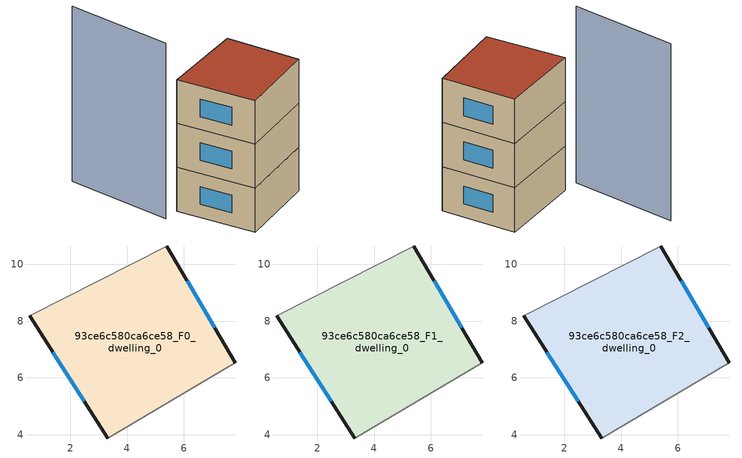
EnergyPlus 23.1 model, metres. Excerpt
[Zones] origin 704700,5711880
93ce6c580ca6ce58_F0_dwelling_0
 floor ground (EU_floor_Construction): 5.4,10.65 7.82,6.54 3.32,3.88 0.56,8.19 z0
 wall outside (EU_wall_Construction): 7.82,6.54 5.4,10.65 / 0.56,8.19 3.32,3.88 z0:3
 wall adiabatic (EU_wall_Construction): 3.32,3.88 7.82,6.54 / 5.4,10.65 0.56,8.19 z0:3
 window (EU_Window_Construction): 7.1,7.77 6.13,9.42 / 1.39,6.9 2.49,5.17 z0.9:2.1
93ce6c580ca6ce58_F1_dwelling_0
 floor to 93ce6c580ca6ce58_F0_dwelling_0 (EU_floor_Construction): 5.4,10.65 7.82,6.54 3.32,3.88 0.56,8.19 z3
 wall outside (EU_wall_Construction): 7.82,6.54 5.4,10.65 / 0.56,8.19 3.32,3.88 z3:6
 wall adiabatic (EU_wall_Construction): 3.32,3.88 7.82,6.54 / 5.4,10.65 0.56,8.19 z3:6
 window (EU_Window_Construction): 7.1,7.77 6.13,9.42 / 1.39,6.9 2.49,5.17 z3.9:5.1
93ce6c580ca6ce58_F2_dwelling_0
 floor to 93ce6c580ca6ce58_F1_dwelling_0 (EU_floor_Construction): 5.4,10.65 7.82,6.54 3.32,3.88 0.56,8.19 z6
 wall outside (EU_wall_Construction): 7.82,6.54 5.4,10.65 / 0.56,8.19 3.32,3.88 z6:9
 wall adiabatic (EU_wall_Construction): 3.32,3.88 7.82,6.54 / 5.4,10.65 0.56,8.19 z6:9
 window (EU_Window_Construction): 7.1,7.77 6.13,9.42 / 1.39,6.9 2.49,5.17 z6.9:8.1
 roof outside (EU_roof_Construction): 7.82,6.54 5.4,10.65 0.56,8.19 3.32,3.88 z9
shading: -0.4,7.8 -3,14.13 z0:12
[Building]
EU S2 Campaign: North Axis=0; Terrain=City; Solar Distribution=FullExterior
[Site:Location]
London: Latitude=51.5; Longitude=-0.5; Time Zone=0; Elevation=25
[SizingPeriod:WeatherFileDays]
AnnualSizingPeriod: Begin Month=1; Begin Day of Month=1; End Month=12; End Day of Month=31; Day of Week for Start Day=Monday; Use Weather File Daylight Saving Period=No; Use Weather File Rain and Snow Indicators=No
[MATERIAL]
EU_InternalMass_Material: Roughness=MediumRough; Thickness=0.1; Conductivity=1; Density=1800; Specific Heat=900; Thermal Absorptance=0.9; Solar Absorptance=0.7; Visible Absorptance=0.7
[MATERIAL:NOMASS] Roughness=MediumRough; Thermal Absorptance=0.9; Solar Absorptance=0.7; Visible Absorptance=0.7
Name | Thermal Resistance
EU_wall_NoMass | 1.04674
EU_roof_NoMass | 4.32442
EU_floor_NoMass | 2.04616
[WINDOWMATERIAL:SIMPLEGLAZINGSYSTEM]
EU_Window_SimpleGlazing: UFactor=4.25843; Solar Heat Gain Coefficient=0.85; Visible Transmittance=0.85
[CONSTRUCTION]
EU_wall_Construction: EU_wall_NoMass
EU_roof_Construction: EU_roof_NoMass
EU_floor_Construction: EU_floor_NoMass
EU_Window_Construction: EU_Window_SimpleGlazing
EU_InternalMass_Construction: EU_InternalMass_Material
[ZONE] Type=1; Multiplier=1; Ceiling Height=autocalculate; Floor Area=autocalculate; Part of Total Floor Area=Yes
Name | Volume
93ce6c580ca6ce58_F0_dwelling_0 | 78.8247
93ce6c580ca6ce58_F1_dwelling_0; 93ce6c580ca6ce58_F2_dwelling_0 | 78.8254
[INTERNALMASS] Construction=EU_InternalMass_Construction; Surface Area=26.2752
Name | Zone or ZoneList
93ce6c580ca6ce58_F0_dwelling_0_EU_InternalMass | 93ce6c580ca6ce58_F0_dwelling_0
93ce6c580ca6ce58_F1_dwelling_0_EU_InternalMass | 93ce6c580ca6ce58_F1_dwelling_0
93ce6c580ca6ce58_F2_dwelling_0_EU_InternalMass | 93ce6c580ca6ce58_F2_dwelling_0
[OTHEREQUIPMENT] Fuel Type=Electricity; Design Level Calculation Method=Watts/Area; Power per Zone Floor Area=1; Fraction Latent=0; Fraction Radiant=0; Fraction Lost=0; Carbon Dioxide Generation Rate=0; EndUse Subcategory=EU_Step8_InternalGains
Name | Zone or ZoneList or Space or SpaceList | Schedule
EU_Step8_InternalGain_93ce6c580ca6ce58_F0_dwelling_0_f000 | 93ce6c580ca6ce58_F0_dwelling_0 | EU_Step8_GainSchedule_93ce6c580ca6ce58_F0_dwelling_0_f000
EU_Step8_InternalGain_93ce6c580ca6ce58_F1_dwelling_0_f000 | 93ce6c580ca6ce58_F1_dwelling_0 | EU_Step8_GainSchedule_93ce6c580ca6ce58_F1_dwelling_0_f000
EU_Step8_InternalGain_93ce6c580ca6ce58_F2_dwelling_0_f000 | 93ce6c580ca6ce58_F2_dwelling_0 | EU_Step8_GainSchedule_93ce6c580ca6ce58_F2_dwelling_0_f000
[ZONEVENTILATION:DESIGNFLOWRATE] Schedule=EU_AlwaysOn; Design Flow Rate Calculation Method=AirChanges/Hour; Air Changes per Hour=0.488719; Ventilation Type=Natural; Fan Pressure Rise=0; Fan Total Efficiency=1; Constant Term Coefficient=1; Temperature Term Coefficient=0; Velocity Term Coefficient=0; Velocity Squared Term Coefficient=0; Minimum Indoor Temperature=-100; Maximum Indoor Temperature=100; Delta Temperature=-100; Minimum Outdoor Temperature=-100; Maximum Outdoor Temperature=100; Maximum Wind Speed=40
Name | Zone or ZoneList or Space or SpaceList
EU_ConstantAir_93ce6c580ca6ce58_F0_dwelling_0 | 93ce6c580ca6ce58_F0_dwelling_0
EU_ConstantAir_93ce6c580ca6ce58_F1_dwelling_0 | 93ce6c580ca6ce58_F1_dwelling_0
EU_ConstantAir_93ce6c580ca6ce58_F2_dwelling_0 | 93ce6c580ca6ce58_F2_dwelling_0
[HVACTEMPLATE:THERMOSTAT] Constant Heating Setpoint=20; Constant Cooling Setpoint=50
EU_HeatOnly_93ce6c580ca6ce58_F0_dwelling_0; EU_HeatOnly_93ce6c580ca6ce58_F1_dwelling_0; EU_HeatOnly_93ce6c580ca6ce58_F2_dwelling_0
[HVACTEMPLATE:ZONE:IDEALLOADSAIRSYSTEM] System Availability Schedule=EU_AlwaysOn; Maximum Heating Supply Air Temperature=50; Minimum Cooling Supply Air Temperature=13; Maximum Heating Supply Air Humidity Ratio=0.0156; Minimum Cooling Supply Air Humidity Ratio=0.0077; Heating Limit=NoLimit; Cooling Limit=NoLimit; Heating Availability Schedule=EU_AlwaysOn; Cooling Availability Schedule=EU_CoolingOff; Dehumidification Control Type=ConstantSensibleHeatRatio; Cooling Sensible Heat Ratio=0.7; Dehumidification Setpoint=60; Humidification Control Type=None; Humidification Setpoint=30; Outdoor Air Method=None; Outdoor Air Flow Rate per Person=0.00944; Outdoor Air Flow Rate per Zone Floor Area=0; Outdoor Air Flow Rate per Zone=0; Demand Controlled Ventilation Type=None; Outdoor Air Economizer Type=NoEconomizer; Heat Recovery Type=None; Sensible Heat Recovery Effectiveness=0.7; Latent Heat Recovery Effectiveness=0.65
Name | Template Thermostat
93ce6c580ca6ce58_F0_dwelling_0 | EU_HeatOnly_93ce6c580ca6ce58_F0_dwelling_0
93ce6c580ca6ce58_F1_dwelling_0 | EU_HeatOnly_93ce6c580ca6ce58_F1_dwelling_0
93ce6c580ca6ce58_F2_dwelling_0 | EU_HeatOnly_93ce6c580ca6ce58_F2_dwelling_0
[SIZING:ZONE] Zone Cooling Design Supply Air Temperature Input Method=SupplyAirTemperature; Zone Cooling Design Supply Air Temperature=13; Zone Heating Design Supply Air Temperature Input Method=SupplyAirTemperature; Zone Heating Design Supply Air Temperature=50; Zone Cooling Design Supply Air Humidity Ratio=0.008; Zone Heating Design Supply Air Humidity Ratio=0.008; Cooling Design Air Flow Method=DesignDay; Cooling Design Air Flow Rate=0; Cooling Minimum Air Flow per Zone Floor Area=0.000762; Cooling Minimum Air Flow=0; Cooling Minimum Air Flow Fraction=0.2; Heating Design Air Flow Method=DesignDay; Heating Design Air Flow Rate=0; Heating Maximum Air Flow per Zone Floor Area=0.002032; Heating Maximum Air Flow=0.141576; Heating Maximum Air Flow Fraction=0.3; Account for Dedicated Outdoor Air System=No; Dedicated Outdoor Air System Control Strategy=NeutralSupplyAir; Dedicated Outdoor Air Low Setpoint Temperature for Design=autosize; Dedicated Outdoor Air High Setpoint Temperature for Design=autosize; Zone Load Sizing Method=Sensible Load Only No Latent Load; Zone Latent Cooling Design Supply Air Humidity Ratio Input Method=HumidityRatioDifference; Zone Cooling Design Supply Air Humidity Ratio Difference=0.005; Zone Latent Heating Design Supply Air Humidity Ratio Input Method=HumidityRatioDifference; Zone Humidification Design Supply Air Humidity Ratio Difference=0.005
93ce6c580ca6ce58_F0_dwelling_0; 93ce6c580ca6ce58_F1_dwelling_0; 93ce6c580ca6ce58_F2_dwelling_0
[SCHEDULE:CONSTANT]
Name | Hourly Value
EU_AlwaysOn | 1
EU_CoolingOff | 0
[SCHEDULE:FILE] Column Number=1; Rows to Skip at Top=0; Number of Hours of Data=8760; Column Separator=Comma; Interpolate to Timestep=No; Minutes per Item=60; Adjust Schedule for Daylight Savings=Yes
Name | File
EU_Step8_GainSchedule_93ce6c580ca6ce58_F0_dwelling_0_f000 | ../../schedules/93ce6c580ca6ce58/93ce6c580ca6ce58_F0_dwelling_0_f000_gain.csv
EU_Step8_GainSchedule_93ce6c580ca6ce58_F1_dwelling_0_f000 | ../../schedules/93ce6c580ca6ce58/93ce6c580ca6ce58_F1_dwelling_0_f000_gain.csv
EU_Step8_GainSchedule_93ce6c580ca6ce58_F2_dwelling_0_f000 | ../../schedules/93ce6c580ca6ce58/93ce6c580ca6ce58_F2_dwelling_0_f000_gain.csv
